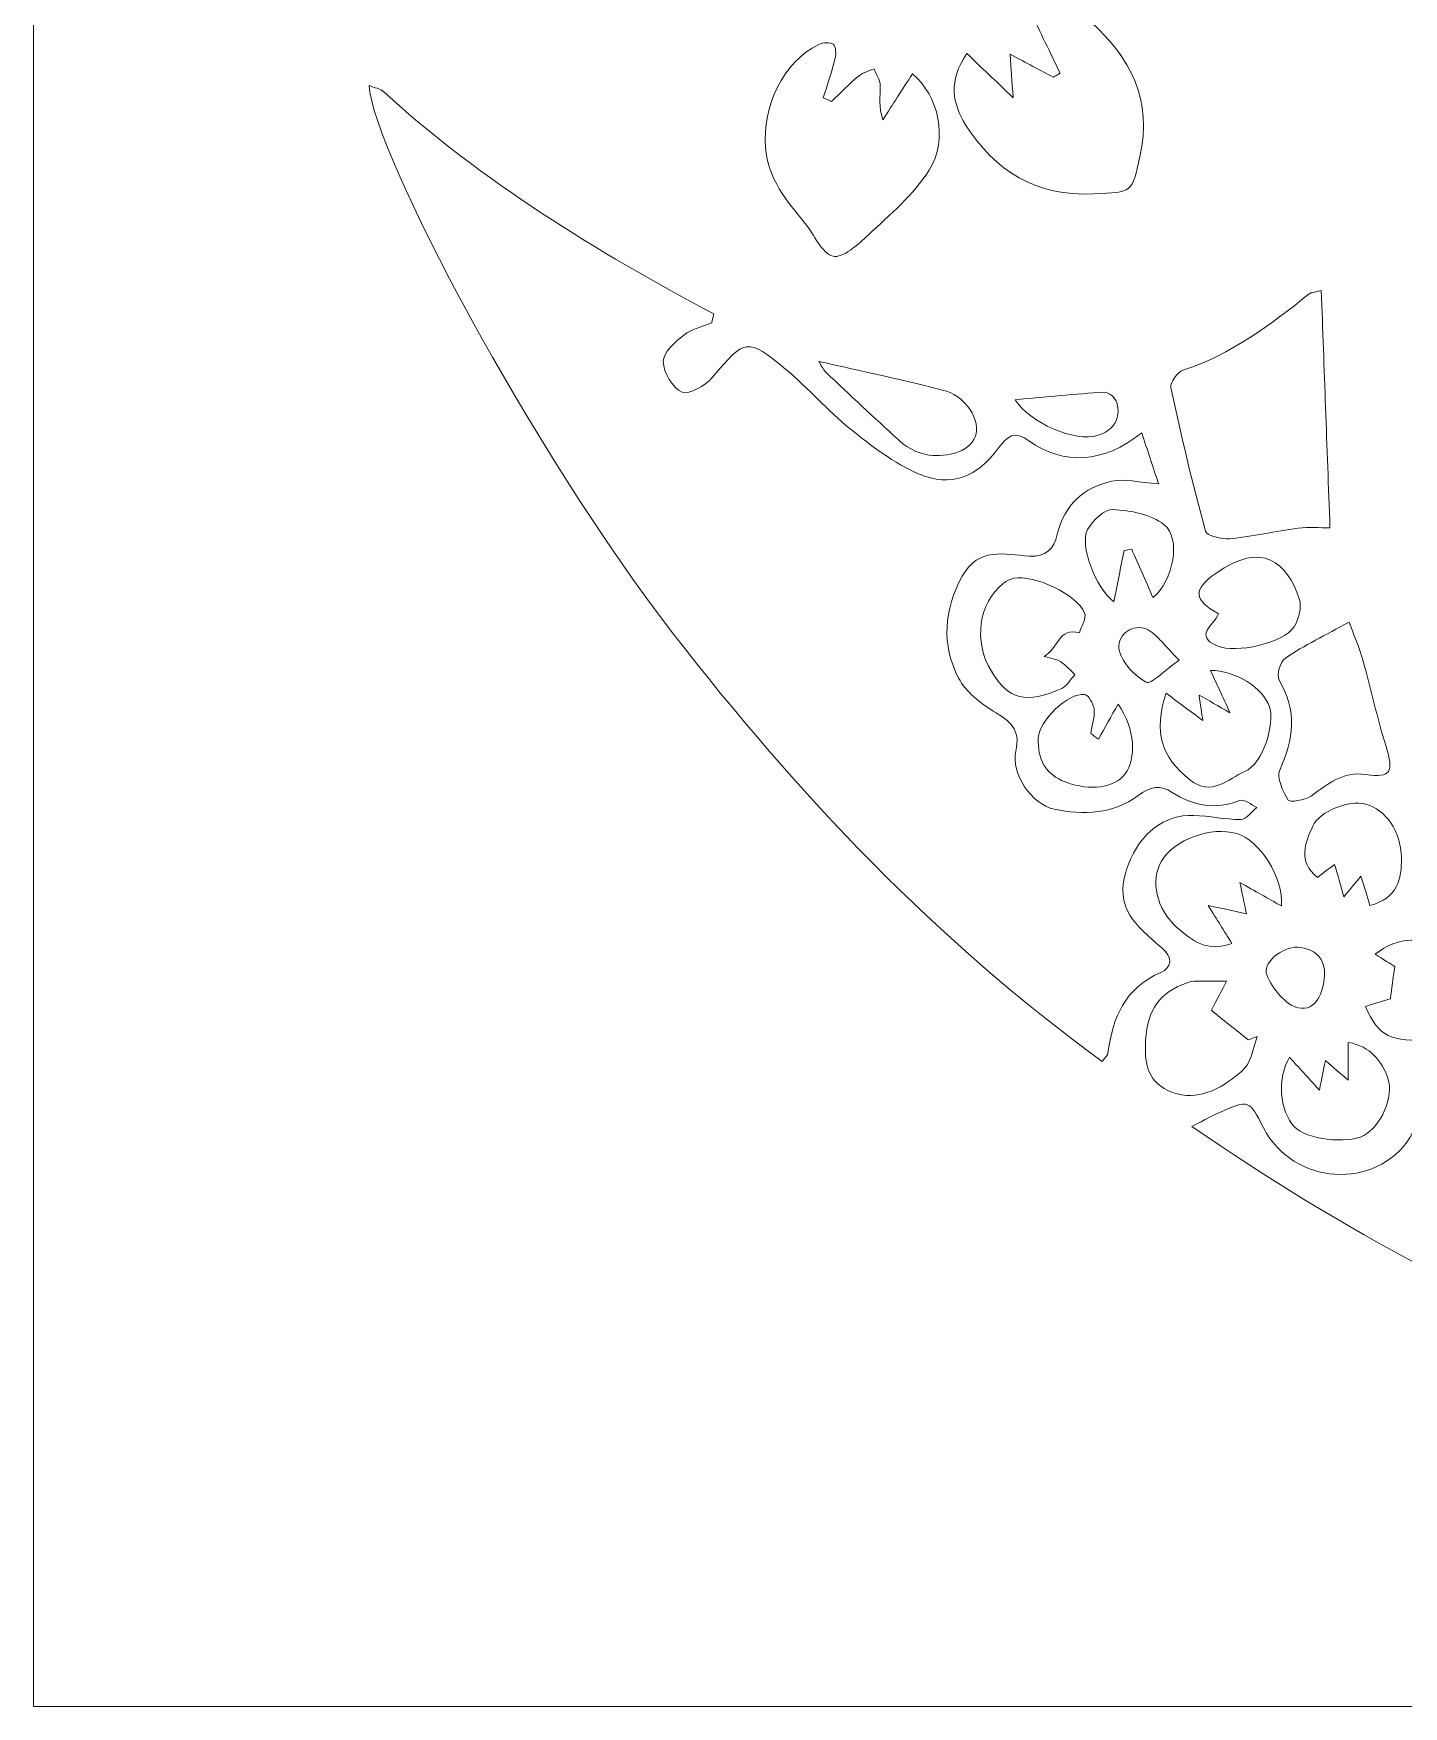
# Model space of a CAD drawing. Header units: inches. Extents: x 0.32 to 8.1, y -8.39 to -0.61.
# Drawn here: x 0.316 to 2.518, y -8.394 to -5.704 of the extents above; entities that cross this region are included whole.
import ezdxf

# ---------------------------------------------------------------- set-up
doc = ezdxf.new("R2010")
doc.units = ezdxf.units.IN
doc.header["$MEASUREMENT"] = 0
doc.layers.add('Layer 1', color=7, linetype='Continuous')

# ---------------------------------------------------------------- blocks, each defined once
blk = doc.blocks.new('block 2')
at = {"layer": 'Layer 1', "lineweight": 0}
for points, knots in [([(0.316, -8.3941), (0.316, -5.7992), (0.316, -3.2043), (0.316, -0.6095), (2.9109, -0.6095), (5.5058, -0.6095), (8.1006, -0.6095), (8.1006, -3.2034), (8.1006, -5.7974), (8.1006, -8.3939), (8.0751, -8.3939), (8.055, -8.3939), (8.0349, -8.3939), (5.4619, -8.394), (2.889, -8.394), (0.316, -8.3941)], [0, 0, 0, 0, 1, 1, 1, 2, 2, 2, 3, 3, 3, 4, 4, 4, 5, 5, 5, 5]), ([(1.8164, -5.7368), (1.786, -5.7808), (1.7935, -5.8177), (1.8143, -5.851), (1.8613, -5.9262), (1.9283, -5.9663), (2.0198, -5.9623), (2.0838, -5.9596), (2.0814, -5.9606), (2.0945, -5.902), (2.1145, -5.812), (2.0798, -5.7434), (2.0156, -5.6859), (1.9894, -5.6624), (1.9566, -5.6564), (1.9167, -5.6655), (1.9347, -5.7029), (1.9505, -5.7356), (1.9663, -5.7684), (1.9626, -5.7705), (1.9589, -5.7726), (1.9552, -5.7748), (1.9339, -5.7633), (1.9126, -5.7519), (1.8859, -5.7377), (1.8876, -5.7624), (1.8888, -5.7797), (1.8907, -5.8076), (1.8615, -5.7797), (1.8405, -5.7597), (1.8164, -5.7368)], [0, 0, 0, 0, 1, 1, 1, 2, 2, 2, 3, 3, 3, 4, 4, 4, 5, 5, 5, 6, 6, 6, 7, 7, 7, 8, 8, 8, 9, 9, 9, 10, 10, 10, 10]), ([(1.8164, -5.7368), (1.8405, -5.7597), (1.8615, -5.7797), (1.8907, -5.8076), (1.8888, -5.7797), (1.8876, -5.7624), (1.8859, -5.7377), (1.9126, -5.7519), (1.9339, -5.7633), (1.9552, -5.7748), (1.9589, -5.7726), (1.9626, -5.7705), (1.9663, -5.7684), (1.9505, -5.7356), (1.9347, -5.7029), (1.9167, -5.6655), (1.9566, -5.6564), (1.9894, -5.6624), (2.0156, -5.6859), (2.0798, -5.7434), (2.1145, -5.812), (2.0945, -5.902), (2.0814, -5.9606), (2.0838, -5.9596), (2.0198, -5.9623), (1.9283, -5.9663), (1.8613, -5.9262), (1.8143, -5.851), (1.7935, -5.8177), (1.786, -5.7808), (1.8164, -5.7368)], [0, 0, 0, 0, 1, 1, 1, 2, 2, 2, 3, 3, 3, 4, 4, 4, 5, 5, 5, 6, 6, 6, 7, 7, 7, 8, 8, 8, 9, 9, 9, 10, 10, 10, 10]), ([(1.5989, -5.8136), (1.5944, -5.8117), (1.59, -5.8098), (1.5856, -5.8079), (1.5921, -5.7867), (1.5993, -5.7656), (1.6046, -5.7442), (1.6063, -5.737), (1.606, -5.725), (1.6017, -5.7217), (1.5967, -5.7179), (1.585, -5.7187), (1.5783, -5.722), (1.5202, -5.7504), (1.4879, -5.822), (1.4929, -5.8874), (1.4969, -5.9392), (1.5265, -5.9731), (1.5561, -6.0093), (1.5713, -6.0278), (1.5829, -6.0579), (1.6012, -6.0625), (1.6166, -6.0663), (1.6418, -6.0435), (1.6584, -6.0279), (1.6928, -5.9953), (1.7306, -5.9637), (1.7555, -5.9243), (1.7873, -5.8741), (1.7707, -5.8038), (1.7288, -5.7694), (1.7129, -5.794), (1.6971, -5.8185), (1.6814, -5.8431), (1.6743, -5.8221), (1.6774, -5.8051), (1.6771, -5.7882), (1.6769, -5.7791), (1.6706, -5.7701), (1.6671, -5.7611), (1.6586, -5.765), (1.6489, -5.7674), (1.6419, -5.7732), (1.6268, -5.7857), (1.6131, -5.8), (1.5989, -5.8136)], [0, 0, 0, 0, 1, 1, 1, 2, 2, 2, 3, 3, 3, 4, 4, 4, 5, 5, 5, 6, 6, 6, 7, 7, 7, 8, 8, 8, 9, 9, 9, 10, 10, 10, 11, 11, 11, 12, 12, 12, 13, 13, 13, 14, 14, 14, 15, 15, 15, 15]), ([(1.5989, -5.8136), (1.6131, -5.8), (1.6268, -5.7857), (1.6419, -5.7732), (1.6489, -5.7674), (1.6586, -5.765), (1.6671, -5.7611), (1.6706, -5.7701), (1.6769, -5.7791), (1.6771, -5.7882), (1.6774, -5.8051), (1.6743, -5.8221), (1.6814, -5.8431), (1.6971, -5.8185), (1.7129, -5.794), (1.7288, -5.7694), (1.7707, -5.8038), (1.7873, -5.8741), (1.7555, -5.9243), (1.7306, -5.9637), (1.6928, -5.9953), (1.6584, -6.0279), (1.6418, -6.0435), (1.6166, -6.0663), (1.6012, -6.0625), (1.5829, -6.0579), (1.5713, -6.0278), (1.5561, -6.0093), (1.5265, -5.9731), (1.4969, -5.9392), (1.4929, -5.8874), (1.4879, -5.822), (1.5202, -5.7504), (1.5783, -5.722), (1.585, -5.7187), (1.5967, -5.7179), (1.6017, -5.7217), (1.606, -5.725), (1.6063, -5.737), (1.6046, -5.7442), (1.5993, -5.7656), (1.5921, -5.7867), (1.5856, -5.8079), (1.59, -5.8098), (1.5944, -5.8117), (1.5989, -5.8136)], [0, 0, 0, 0, 1, 1, 1, 2, 2, 2, 3, 3, 3, 4, 4, 4, 5, 5, 5, 6, 6, 6, 7, 7, 7, 8, 8, 8, 9, 9, 9, 10, 10, 10, 11, 11, 11, 12, 12, 12, 13, 13, 13, 14, 14, 14, 15, 15, 15, 15]), ([(0.8554, -5.788), (0.8632, -5.8973), (1.1181, -6.3773), (1.3447, -6.6698), (1.5439, -6.9269), (1.7677, -7.1637), (2.034, -7.3571), (2.0391, -7.3499), (2.0427, -7.347), (2.0431, -7.3438), (2.0508, -7.287), (2.0696, -7.2389), (2.1279, -7.2141), (2.146, -7.2064), (2.1477, -7.1888), (2.1299, -7.1745), (2.122, -7.1681), (2.1146, -7.1611), (2.107, -7.1544), (2.0668, -7.119), (2.0581, -7.0867), (2.0761, -7.0399), (2.0956, -6.9895), (2.1335, -6.9602), (2.181, -6.9614), (2.2062, -6.9621), (2.2314, -6.9683), (2.2565, -6.9679), (2.2653, -6.9678), (2.274, -6.9555), (2.2827, -6.9487), (2.2733, -6.9445), (2.2614, -6.9344), (2.2548, -6.9372), (2.2157, -6.9533), (2.1808, -6.9462), (2.1466, -6.9244), (2.1275, -6.9122), (2.1112, -6.9146), (2.0916, -6.9295), (2.0517, -6.9599), (2.0035, -6.9609), (1.9568, -6.9514), (1.9205, -6.944), (1.8868, -6.8936), (1.8949, -6.8584), (1.9033, -6.8224), (1.8851, -6.8095), (1.8588, -6.7936), (1.8372, -6.7806), (1.8142, -6.7623), (1.8031, -6.7406), (1.7754, -6.6866), (1.7791, -6.6312), (1.8089, -6.5768), (1.835, -6.5292), (1.8773, -6.542), (1.9165, -6.5445), (1.9438, -6.5462), (1.9561, -6.5334), (1.9617, -6.5092), (1.9727, -6.4622), (2.0044, -6.4341), (2.0494, -6.4241), (2.0698, -6.4195), (2.0929, -6.4263), (2.1245, -6.4286), (2.115, -6.3996), (2.1068, -6.3747), (2.0974, -6.3462), (2.0368, -6.3957), (1.9714, -6.399), (1.9162, -6.359), (1.8928, -6.3421), (1.8814, -6.3517), (1.8673, -6.3707), (1.8321, -6.4181), (1.7913, -6.4348), (1.7387, -6.4123), (1.6989, -6.3954), (1.663, -6.3673), (1.6288, -6.3399), (1.5924, -6.3106), (1.5615, -6.2744), (1.5255, -6.2445), (1.4628, -6.1926), (1.4601, -6.1949), (1.4075, -6.2571), (1.3961, -6.2705), (1.3695, -6.2859), (1.3586, -6.281), (1.3434, -6.2742), (1.3286, -6.2493), (1.3283, -6.2319), (1.328, -6.2177), (1.3471, -6.2005), (1.3613, -6.1892), (1.3737, -6.1793), (1.3911, -6.1757), (1.4064, -6.1694), (1.4074, -6.1647), (1.4084, -6.16), (1.4094, -6.1553), (1.2203, -6.054), (1.0378, -5.9433), (0.8792, -5.7982), (0.8735, -5.793), (0.8643, -5.7917), (0.8554, -5.788)], [0, 0, 0, 0, 1, 1, 1, 2, 2, 2, 3, 3, 3, 4, 4, 4, 5, 5, 5, 6, 6, 6, 7, 7, 7, 8, 8, 8, 9, 9, 9, 10, 10, 10, 11, 11, 11, 12, 12, 12, 13, 13, 13, 14, 14, 14, 15, 15, 15, 16, 16, 16, 17, 17, 17, 18, 18, 18, 19, 19, 19, 20, 20, 20, 21, 21, 21, 22, 22, 22, 23, 23, 23, 24, 24, 24, 25, 25, 25, 26, 26, 26, 27, 27, 27, 28, 28, 28, 29, 29, 29, 30, 30, 30, 31, 31, 31, 32, 32, 32, 33, 33, 33, 34, 34, 34, 35, 35, 35, 36, 36, 36, 36]), ([(0.8554, -5.788), (0.8643, -5.7917), (0.8735, -5.793), (0.8792, -5.7982), (1.0378, -5.9433), (1.2203, -6.054), (1.4094, -6.1553), (1.4084, -6.16), (1.4074, -6.1647), (1.4064, -6.1694), (1.3911, -6.1757), (1.3737, -6.1793), (1.3613, -6.1892), (1.3471, -6.2005), (1.328, -6.2177), (1.3283, -6.2319), (1.3286, -6.2493), (1.3434, -6.2742), (1.3586, -6.281), (1.3695, -6.2859), (1.3961, -6.2705), (1.4075, -6.2571), (1.4601, -6.1949), (1.4628, -6.1926), (1.5255, -6.2445), (1.5615, -6.2744), (1.5924, -6.3106), (1.6288, -6.3399), (1.663, -6.3673), (1.6989, -6.3954), (1.7387, -6.4123), (1.7913, -6.4348), (1.8321, -6.4181), (1.8673, -6.3707), (1.8814, -6.3517), (1.8928, -6.3421), (1.9162, -6.359), (1.9714, -6.399), (2.0368, -6.3957), (2.0974, -6.3462), (2.1068, -6.3747), (2.115, -6.3996), (2.1245, -6.4286), (2.0929, -6.4263), (2.0698, -6.4195), (2.0494, -6.4241), (2.0044, -6.4341), (1.9727, -6.4622), (1.9617, -6.5092), (1.9561, -6.5334), (1.9438, -6.5462), (1.9165, -6.5445), (1.8773, -6.542), (1.835, -6.5292), (1.8089, -6.5768), (1.7791, -6.6312), (1.7754, -6.6866), (1.8031, -6.7406), (1.8142, -6.7623), (1.8372, -6.7806), (1.8588, -6.7936), (1.8851, -6.8095), (1.9033, -6.8224), (1.8949, -6.8584), (1.8868, -6.8936), (1.9205, -6.944), (1.9568, -6.9514), (2.0035, -6.9609), (2.0517, -6.9599), (2.0916, -6.9295), (2.1112, -6.9146), (2.1275, -6.9122), (2.1466, -6.9244), (2.1808, -6.9462), (2.2157, -6.9533), (2.2548, -6.9372), (2.2614, -6.9344), (2.2733, -6.9445), (2.2827, -6.9487), (2.274, -6.9555), (2.2653, -6.9678), (2.2565, -6.9679), (2.2314, -6.9683), (2.2062, -6.9621), (2.181, -6.9614), (2.1335, -6.9602), (2.0956, -6.9895), (2.0761, -7.0399), (2.0581, -7.0867), (2.0668, -7.119), (2.107, -7.1544), (2.1146, -7.1611), (2.122, -7.1681), (2.1299, -7.1745), (2.1477, -7.1888), (2.146, -7.2064), (2.1279, -7.2141), (2.0696, -7.2389), (2.0508, -7.287), (2.0431, -7.3438), (2.0427, -7.347), (2.0391, -7.3499), (2.034, -7.3571), (1.7677, -7.1637), (1.5439, -6.9269), (1.3447, -6.6698), (1.1181, -6.3773), (0.8632, -5.8973), (0.8554, -5.788)], [0, 0, 0, 0, 1, 1, 1, 2, 2, 2, 3, 3, 3, 4, 4, 4, 5, 5, 5, 6, 6, 6, 7, 7, 7, 8, 8, 8, 9, 9, 9, 10, 10, 10, 11, 11, 11, 12, 12, 12, 13, 13, 13, 14, 14, 14, 15, 15, 15, 16, 16, 16, 17, 17, 17, 18, 18, 18, 19, 19, 19, 20, 20, 20, 21, 21, 21, 22, 22, 22, 23, 23, 23, 24, 24, 24, 25, 25, 25, 26, 26, 26, 27, 27, 27, 28, 28, 28, 29, 29, 29, 30, 30, 30, 31, 31, 31, 32, 32, 32, 33, 33, 33, 34, 34, 34, 35, 35, 35, 36, 36, 36, 36]), ([(2.4, -6.4992), (2.3951, -6.3668), (2.3906, -6.2432), (2.386, -6.1174), (2.3738, -6.1207), (2.3694, -6.1207), (2.3667, -6.1229), (2.3044, -6.1728), (2.2409, -6.2204), (2.1635, -6.2458), (2.1546, -6.2487), (2.1426, -6.2658), (2.1443, -6.2737), (2.1608, -6.351), (2.179, -6.4281), (2.1999, -6.5044), (2.2019, -6.5118), (2.2259, -6.518), (2.2388, -6.5168), (2.2757, -6.5131), (2.3121, -6.5045), (2.3489, -6.4996), (2.3658, -6.4974), (2.3832, -6.4992), (2.4, -6.4992)], [0, 0, 0, 0, 1, 1, 1, 2, 2, 2, 3, 3, 3, 4, 4, 4, 5, 5, 5, 6, 6, 6, 7, 7, 7, 8, 8, 8, 8]), ([(2.4, -6.4992), (2.3832, -6.4992), (2.3658, -6.4974), (2.3489, -6.4996), (2.3121, -6.5045), (2.2757, -6.5131), (2.2388, -6.5168), (2.2259, -6.518), (2.2019, -6.5118), (2.1999, -6.5044), (2.179, -6.4281), (2.1608, -6.351), (2.1443, -6.2737), (2.1426, -6.2658), (2.1546, -6.2487), (2.1635, -6.2458), (2.2409, -6.2204), (2.3044, -6.1728), (2.3667, -6.1229), (2.3694, -6.1207), (2.3738, -6.1207), (2.386, -6.1174), (2.3906, -6.2432), (2.3951, -6.3668), (2.4, -6.4992)], [0, 0, 0, 0, 1, 1, 1, 2, 2, 2, 3, 3, 3, 4, 4, 4, 5, 5, 5, 6, 6, 6, 7, 7, 7, 8, 8, 8, 8]), ([(1.5785, -6.2316), (1.5821, -6.2373), (1.585, -6.2445), (1.5901, -6.2493), (1.6284, -6.2856), (1.667, -6.3216), (1.7058, -6.3573), (1.7298, -6.3794), (1.7579, -6.3873), (1.7902, -6.3807), (1.8265, -6.3732), (1.8422, -6.3472), (1.8249, -6.3144), (1.8171, -6.2994), (1.7996, -6.284), (1.7835, -6.2796), (1.717, -6.2616), (1.6493, -6.2478), (1.5785, -6.2316)], [0, 0, 0, 0, 1, 1, 1, 2, 2, 2, 3, 3, 3, 4, 4, 4, 5, 5, 5, 6, 6, 6, 6]), ([(1.5785, -6.2316), (1.6493, -6.2478), (1.717, -6.2616), (1.7835, -6.2796), (1.7996, -6.284), (1.8171, -6.2994), (1.8249, -6.3144), (1.8422, -6.3472), (1.8265, -6.3732), (1.7902, -6.3807), (1.7579, -6.3873), (1.7298, -6.3794), (1.7058, -6.3573), (1.667, -6.3216), (1.6284, -6.2856), (1.5901, -6.2493), (1.585, -6.2445), (1.5821, -6.2373), (1.5785, -6.2316)], [0, 0, 0, 0, 1, 1, 1, 2, 2, 2, 3, 3, 3, 4, 4, 4, 5, 5, 5, 6, 6, 6, 6]), ([(1.8941, -6.2931), (1.9162, -6.3299), (1.9905, -6.3624), (2.0273, -6.3503), (2.0524, -6.3421), (2.0644, -6.3238), (2.0574, -6.2977), (2.0555, -6.2906), (2.0441, -6.2807), (2.0375, -6.2811), (1.9904, -6.2837), (1.9434, -6.2887), (1.8941, -6.2931)], [0, 0, 0, 0, 1, 1, 1, 2, 2, 2, 3, 3, 3, 4, 4, 4, 4]), ([(1.8941, -6.2931), (1.9434, -6.2887), (1.9904, -6.2837), (2.0375, -6.2811), (2.0441, -6.2807), (2.0555, -6.2906), (2.0574, -6.2977), (2.0644, -6.3238), (2.0524, -6.3421), (2.0273, -6.3503), (1.9905, -6.3624), (1.9162, -6.3299), (1.8941, -6.2931)], [0, 0, 0, 0, 1, 1, 1, 2, 2, 2, 3, 3, 3, 4, 4, 4, 4]), ([(2.1155, -6.6112), (2.1485, -6.5839), (2.1611, -6.5159), (2.1336, -6.4941), (2.1125, -6.4773), (2.0795, -6.4712), (2.0512, -6.4697), (2.0378, -6.469), (2.0182, -6.4874), (2.0104, -6.5019), (1.997, -6.5268), (2.0233, -6.5953), (2.0524, -6.6183), (2.0582, -6.5895), (2.0637, -6.5624), (2.0692, -6.5354), (2.0732, -6.5347), (2.0773, -6.5341), (2.0813, -6.5334), (2.0923, -6.5584), (2.1033, -6.5834), (2.1155, -6.6112)], [0, 0, 0, 0, 1, 1, 1, 2, 2, 2, 3, 3, 3, 4, 4, 4, 5, 5, 5, 6, 6, 6, 7, 7, 7, 7]), ([(2.1155, -6.6112), (2.1033, -6.5834), (2.0923, -6.5584), (2.0813, -6.5334), (2.0773, -6.5341), (2.0732, -6.5347), (2.0692, -6.5354), (2.0637, -6.5624), (2.0582, -6.5895), (2.0524, -6.6183), (2.0233, -6.5953), (1.997, -6.5268), (2.0104, -6.5019), (2.0182, -6.4874), (2.0378, -6.469), (2.0512, -6.4697), (2.0795, -6.4712), (2.1125, -6.4773), (2.1336, -6.4941), (2.1611, -6.5159), (2.1485, -6.5839), (2.1155, -6.6112)], [0, 0, 0, 0, 1, 1, 1, 2, 2, 2, 3, 3, 3, 4, 4, 4, 5, 5, 5, 6, 6, 6, 7, 7, 7, 7]), ([(2.221, -6.6373), (2.2141, -6.656), (2.18, -6.6722), (2.2189, -6.6889), (2.2484, -6.7016), (2.325, -6.6848), (2.3422, -6.6583), (2.3501, -6.6461), (2.3551, -6.626), (2.3507, -6.6131), (2.3309, -6.555), (2.2916, -6.5192), (2.2163, -6.5723), (2.1799, -6.5979), (2.1801, -6.6152), (2.221, -6.6373)], [0, 0, 0, 0, 1, 1, 1, 2, 2, 2, 3, 3, 3, 4, 4, 4, 5, 5, 5, 5]), ([(2.221, -6.6373), (2.1801, -6.6152), (2.1799, -6.5979), (2.2163, -6.5723), (2.2916, -6.5192), (2.3309, -6.555), (2.3507, -6.6131), (2.3551, -6.626), (2.3501, -6.6461), (2.3422, -6.6583), (2.325, -6.6848), (2.2484, -6.7016), (2.2189, -6.6889), (2.18, -6.6722), (2.2141, -6.656), (2.221, -6.6373)], [0, 0, 0, 0, 1, 1, 1, 2, 2, 2, 3, 3, 3, 4, 4, 4, 5, 5, 5, 5]), ([(1.9405, -6.706), (1.9635, -6.6924), (1.9639, -6.6583), (1.9972, -6.6681), (2.0003, -6.6573), (2.0089, -6.6442), (2.0055, -6.6361), (1.9931, -6.6059), (1.9244, -6.5737), (1.8918, -6.5802), (1.8859, -6.5813), (1.88, -6.5846), (1.8753, -6.5883), (1.835, -6.6198), (1.8266, -6.6818), (1.8557, -6.7297), (1.8834, -6.7754), (1.9116, -6.7828), (1.9689, -6.7572), (1.9776, -6.7533), (1.9831, -6.7425), (1.9901, -6.7349), (1.9825, -6.7279), (1.9755, -6.7199), (1.967, -6.7142), (1.9614, -6.7104), (1.9536, -6.7098), (1.9405, -6.706)], [0, 0, 0, 0, 1, 1, 1, 2, 2, 2, 3, 3, 3, 4, 4, 4, 5, 5, 5, 6, 6, 6, 7, 7, 7, 8, 8, 8, 9, 9, 9, 9]), ([(1.9405, -6.706), (1.9536, -6.7098), (1.9614, -6.7104), (1.967, -6.7142), (1.9755, -6.7199), (1.9825, -6.7279), (1.9901, -6.7349), (1.9831, -6.7425), (1.9776, -6.7533), (1.9689, -6.7572), (1.9116, -6.7828), (1.8834, -6.7754), (1.8557, -6.7297), (1.8266, -6.6818), (1.835, -6.6198), (1.8753, -6.5883), (1.88, -6.5846), (1.8859, -6.5813), (1.8918, -6.5802), (1.9244, -6.5737), (1.9931, -6.6059), (2.0055, -6.6361), (2.0089, -6.6442), (2.0003, -6.6573), (1.9972, -6.6681), (1.9639, -6.6583), (1.9635, -6.6924), (1.9405, -6.706)], [0, 0, 0, 0, 1, 1, 1, 2, 2, 2, 3, 3, 3, 4, 4, 4, 5, 5, 5, 6, 6, 6, 7, 7, 7, 8, 8, 8, 9, 9, 9, 9]), ([(2.1577, -6.712), (2.1335, -6.689), (2.1197, -6.6656), (2.1008, -6.6604), (2.0809, -6.655), (2.0547, -6.6726), (2.0617, -6.6978), (2.0672, -6.7174), (2.0863, -6.7372), (2.1046, -6.7474), (2.1117, -6.7513), (2.1334, -6.7289), (2.1577, -6.712)], [0, 0, 0, 0, 1, 1, 1, 2, 2, 2, 3, 3, 3, 4, 4, 4, 4]), ([(2.1577, -6.712), (2.1334, -6.7289), (2.1117, -6.7513), (2.1046, -6.7474), (2.0863, -6.7372), (2.0672, -6.7174), (2.0617, -6.6978), (2.0547, -6.6726), (2.0809, -6.655), (2.1008, -6.6604), (2.1197, -6.6656), (2.1335, -6.689), (2.1577, -6.712)], [0, 0, 0, 0, 1, 1, 1, 2, 2, 2, 3, 3, 3, 4, 4, 4, 4]), ([(2.4307, -6.6506), (2.3922, -6.6718), (2.3589, -6.6881), (2.3283, -6.7085), (2.3202, -6.714), (2.3137, -6.7364), (2.3182, -6.744), (2.3474, -6.7928), (2.342, -6.839), (2.3193, -6.8885), (2.3138, -6.9005), (2.3242, -6.9227), (2.3329, -6.9367), (2.3355, -6.9409), (2.3599, -6.9372), (2.3696, -6.9304), (2.3965, -6.9114), (2.4201, -6.8901), (2.4578, -6.8956), (2.4984, -6.9015), (2.5027, -6.8914), (2.4901, -6.8508), (2.4759, -6.8055), (2.4663, -6.7588), (2.4533, -6.7132), (2.4469, -6.6906), (2.4374, -6.6689), (2.4307, -6.6506)], [0, 0, 0, 0, 1, 1, 1, 2, 2, 2, 3, 3, 3, 4, 4, 4, 5, 5, 5, 6, 6, 6, 7, 7, 7, 8, 8, 8, 9, 9, 9, 9]), ([(2.4307, -6.6506), (2.4374, -6.6689), (2.4469, -6.6906), (2.4533, -6.7132), (2.4663, -6.7588), (2.4759, -6.8055), (2.4901, -6.8508), (2.5027, -6.8914), (2.4984, -6.9015), (2.4578, -6.8956), (2.4201, -6.8901), (2.3965, -6.9114), (2.3696, -6.9304), (2.3599, -6.9372), (2.3355, -6.9409), (2.3329, -6.9367), (2.3242, -6.9227), (2.3138, -6.9005), (2.3193, -6.8885), (2.342, -6.839), (2.3474, -6.7928), (2.3182, -6.744), (2.3137, -6.7364), (2.3202, -6.714), (2.3283, -6.7085), (2.3589, -6.6881), (2.3922, -6.6718), (2.4307, -6.6506)], [0, 0, 0, 0, 1, 1, 1, 2, 2, 2, 3, 3, 3, 4, 4, 4, 5, 5, 5, 6, 6, 6, 7, 7, 7, 8, 8, 8, 9, 9, 9, 9]), ([(2.1365, -6.7649), (2.1158, -6.8282), (2.1295, -6.8675), (2.1742, -6.9037), (2.2101, -6.9327), (2.2366, -6.902), (2.2631, -6.8909), (2.2924, -6.8787), (2.3118, -6.8144), (2.3029, -6.7871), (2.293, -6.757), (2.2481, -6.728), (2.2078, -6.7283), (2.2176, -6.7493), (2.2267, -6.769), (2.2393, -6.7963), (2.2188, -6.7846), (2.2062, -6.7774), (2.1896, -6.768), (2.1921, -6.785), (2.1937, -6.7964), (2.1956, -6.8089), (2.1751, -6.7936), (2.1565, -6.7798), (2.1365, -6.7649)], [0, 0, 0, 0, 1, 1, 1, 2, 2, 2, 3, 3, 3, 4, 4, 4, 5, 5, 5, 6, 6, 6, 7, 7, 7, 8, 8, 8, 8]), ([(2.1365, -6.7649), (2.1565, -6.7798), (2.1751, -6.7936), (2.1956, -6.8089), (2.1937, -6.7964), (2.1921, -6.785), (2.1896, -6.768), (2.2062, -6.7774), (2.2188, -6.7846), (2.2393, -6.7963), (2.2267, -6.769), (2.2176, -6.7493), (2.2078, -6.7283), (2.2481, -6.728), (2.293, -6.757), (2.3029, -6.7871), (2.3118, -6.8144), (2.2924, -6.8787), (2.2631, -6.8909), (2.2366, -6.902), (2.2101, -6.9327), (2.1742, -6.9037), (2.1295, -6.8675), (2.1158, -6.8282), (2.1365, -6.7649)], [0, 0, 0, 0, 1, 1, 1, 2, 2, 2, 3, 3, 3, 4, 4, 4, 5, 5, 5, 6, 6, 6, 7, 7, 7, 8, 8, 8, 8]), ([(2.0277, -6.8389), (2.0236, -6.8359), (2.0196, -6.8329), (2.0155, -6.8298), (2.0176, -6.8167), (2.022, -6.8034), (2.0208, -6.7907), (2.02, -6.782), (2.0119, -6.7678), (2.0058, -6.7671), (1.9788, -6.764), (1.9325, -6.8088), (1.9312, -6.837), (1.9297, -6.8706), (1.9419, -6.8956), (1.9757, -6.9081), (2.0145, -6.9224), (2.0529, -6.9177), (2.0706, -6.8947), (2.089, -6.8708), (2.0872, -6.8227), (2.0595, -6.7825), (2.0481, -6.8027), (2.0379, -6.8208), (2.0277, -6.8389)], [0, 0, 0, 0, 1, 1, 1, 2, 2, 2, 3, 3, 3, 4, 4, 4, 5, 5, 5, 6, 6, 6, 7, 7, 7, 8, 8, 8, 8]), ([(2.0277, -6.8389), (2.0379, -6.8208), (2.0481, -6.8027), (2.0595, -6.7825), (2.0872, -6.8227), (2.089, -6.8708), (2.0706, -6.8947), (2.0529, -6.9177), (2.0145, -6.9224), (1.9757, -6.9081), (1.9419, -6.8956), (1.9297, -6.8706), (1.9312, -6.837), (1.9325, -6.8088), (1.9788, -6.764), (2.0058, -6.7671), (2.0119, -6.7678), (2.02, -6.782), (2.0208, -6.7907), (2.022, -6.8034), (2.0176, -6.8167), (2.0155, -6.8298), (2.0196, -6.8329), (2.0236, -6.8359), (2.0277, -6.8389)], [0, 0, 0, 0, 1, 1, 1, 2, 2, 2, 3, 3, 3, 4, 4, 4, 5, 5, 5, 6, 6, 6, 7, 7, 7, 8, 8, 8, 8]), ([(2.4223, -7.0924), (2.4333, -7.079), (2.4404, -7.0703), (2.4497, -7.059), (2.4554, -7.0775), (2.4597, -7.0912), (2.4643, -7.1062), (2.5087, -7.0951), (2.5154, -7.0633), (2.5148, -7.0293), (2.5141, -6.9868), (2.4893, -6.9519), (2.4576, -6.9434), (2.4306, -6.9361), (2.3831, -6.9544), (2.3723, -6.9787), (2.3602, -7.0061), (2.3475, -7.0351), (2.3798, -7.061), (2.3894, -7.0538), (2.3977, -7.0476), (2.4075, -7.0401), (2.4125, -7.0578), (2.4167, -7.0723), (2.4223, -7.0924)], [0, 0, 0, 0, 1, 1, 1, 2, 2, 2, 3, 3, 3, 4, 4, 4, 5, 5, 5, 6, 6, 6, 7, 7, 7, 8, 8, 8, 8]), ([(2.4223, -7.0924), (2.4167, -7.0723), (2.4125, -7.0578), (2.4075, -7.0401), (2.3977, -7.0476), (2.3894, -7.0538), (2.3798, -7.061), (2.3475, -7.0351), (2.3602, -7.0061), (2.3723, -6.9787), (2.3831, -6.9544), (2.4306, -6.9361), (2.4576, -6.9434), (2.4893, -6.9519), (2.5141, -6.9868), (2.5148, -7.0293), (2.5154, -7.0633), (2.5087, -7.0951), (2.4643, -7.1062), (2.4597, -7.0912), (2.4554, -7.0775), (2.4497, -7.059), (2.4404, -7.0703), (2.4333, -7.079), (2.4223, -7.0924)], [0, 0, 0, 0, 1, 1, 1, 2, 2, 2, 3, 3, 3, 4, 4, 4, 5, 5, 5, 6, 6, 6, 7, 7, 7, 8, 8, 8, 8]), ([(2.2658, -7.1197), (2.2617, -7.1002), (2.2588, -7.0866), (2.2552, -7.0692), (2.28, -7.0833), (2.2998, -7.0944), (2.3219, -7.1069), (2.3253, -7.0603), (2.2867, -7.0016), (2.2504, -6.9907), (2.2092, -6.9784), (2.149, -7.0004), (2.1292, -7.035), (2.1111, -7.0665), (2.1205, -7.1113), (2.154, -7.1415), (2.1777, -7.1628), (2.2036, -7.182), (2.2423, -7.1673), (2.2291, -7.1461), (2.2192, -7.1305), (2.204, -7.1061), (2.2306, -7.112), (2.246, -7.1153), (2.2658, -7.1197)], [0, 0, 0, 0, 1, 1, 1, 2, 2, 2, 3, 3, 3, 4, 4, 4, 5, 5, 5, 6, 6, 6, 7, 7, 7, 8, 8, 8, 8]), ([(2.2658, -7.1197), (2.246, -7.1153), (2.2306, -7.112), (2.204, -7.1061), (2.2192, -7.1305), (2.2291, -7.1461), (2.2423, -7.1673), (2.2036, -7.182), (2.1777, -7.1628), (2.154, -7.1415), (2.1205, -7.1113), (2.1111, -7.0665), (2.1292, -7.035), (2.149, -7.0004), (2.2092, -6.9784), (2.2504, -6.9907), (2.2867, -7.0016), (2.3253, -7.0603), (2.3219, -7.1069), (2.2998, -7.0944), (2.28, -7.0833), (2.2552, -7.0692), (2.2588, -7.0866), (2.2617, -7.1002), (2.2658, -7.1197)], [0, 0, 0, 0, 1, 1, 1, 2, 2, 2, 3, 3, 3, 4, 4, 4, 5, 5, 5, 6, 6, 6, 7, 7, 7, 8, 8, 8, 8]), ([(2.3488, -7.1733), (2.322, -7.1728), (2.2901, -7.199), (2.2988, -7.219), (2.3079, -7.2403), (2.3289, -7.2666), (2.3489, -7.2708), (2.3787, -7.2769), (2.3893, -7.2451), (2.3912, -7.2195), (2.3934, -7.191), (2.3758, -7.1757), (2.3488, -7.1733)], [0, 0, 0, 0, 1, 1, 1, 2, 2, 2, 3, 3, 3, 4, 4, 4, 4]), ([(2.3488, -7.1733), (2.3758, -7.1757), (2.3934, -7.191), (2.3912, -7.2195), (2.3893, -7.2451), (2.3787, -7.2769), (2.3489, -7.2708), (2.3289, -7.2666), (2.3079, -7.2403), (2.2988, -7.219), (2.2901, -7.199), (2.322, -7.1728), (2.3488, -7.1733)], [0, 0, 0, 0, 1, 1, 1, 2, 2, 2, 3, 3, 3, 4, 4, 4, 4]), ([(2.4569, -7.2685), (2.4795, -7.3189), (2.4973, -7.325), (2.5631, -7.322), (2.6073, -7.32), (2.6211, -7.2932), (2.6289, -7.258), (2.6366, -7.2236), (2.6205, -7.1994), (2.5927, -7.1816), (2.5505, -7.1547), (2.5089, -7.1552), (2.4728, -7.1847), (2.4858, -7.1928), (2.4979, -7.2005), (2.5041, -7.2044), (2.5014, -7.2242), (2.4993, -7.2394), (2.4971, -7.2562), (2.4859, -7.2596), (2.4729, -7.2636), (2.4569, -7.2685)], [0, 0, 0, 0, 1, 1, 1, 2, 2, 2, 3, 3, 3, 4, 4, 4, 5, 5, 5, 6, 6, 6, 7, 7, 7, 7]), ([(2.4569, -7.2685), (2.4729, -7.2636), (2.4859, -7.2596), (2.4971, -7.2562), (2.4993, -7.2394), (2.5014, -7.2242), (2.5041, -7.2044), (2.4979, -7.2005), (2.4858, -7.1928), (2.4728, -7.1847), (2.5089, -7.1552), (2.5505, -7.1547), (2.5927, -7.1816), (2.6205, -7.1994), (2.6366, -7.2236), (2.6289, -7.258), (2.6211, -7.2932), (2.6073, -7.32), (2.5631, -7.322), (2.4973, -7.325), (2.4795, -7.3189), (2.4569, -7.2685)], [0, 0, 0, 0, 1, 1, 1, 2, 2, 2, 3, 3, 3, 4, 4, 4, 5, 5, 5, 6, 6, 6, 7, 7, 7, 7]), ([(2.2093, -7.2748), (2.2189, -7.2566), (2.2264, -7.2424), (2.2339, -7.2281), (2.2161, -7.228), (2.1983, -7.2278), (2.1805, -7.228), (2.1768, -7.228), (2.1731, -7.2297), (2.1695, -7.2309), (2.1271, -7.2454), (2.1064, -7.2736), (2.1037, -7.3225), (2.1019, -7.3552), (2.1049, -7.3878), (2.1395, -7.4036), (2.1804, -7.4223), (2.2159, -7.406), (2.2483, -7.3808), (2.2563, -7.3746), (2.2648, -7.3676), (2.2691, -7.3589), (2.2755, -7.3459), (2.2784, -7.3311), (2.2829, -7.3171), (2.2781, -7.3188), (2.2733, -7.3205), (2.2685, -7.3222), (2.2484, -7.3061), (2.2283, -7.29), (2.2093, -7.2748)], [0, 0, 0, 0, 1, 1, 1, 2, 2, 2, 3, 3, 3, 4, 4, 4, 5, 5, 5, 6, 6, 6, 7, 7, 7, 8, 8, 8, 9, 9, 9, 10, 10, 10, 10]), ([(2.2093, -7.2748), (2.2283, -7.29), (2.2484, -7.3061), (2.2685, -7.3222), (2.2733, -7.3205), (2.2781, -7.3188), (2.2829, -7.3171), (2.2784, -7.3311), (2.2755, -7.3459), (2.2691, -7.3589), (2.2648, -7.3676), (2.2563, -7.3746), (2.2483, -7.3808), (2.2159, -7.406), (2.1804, -7.4223), (2.1395, -7.4036), (2.1049, -7.3878), (2.1019, -7.3552), (2.1037, -7.3225), (2.1064, -7.2736), (2.1271, -7.2454), (2.1695, -7.2309), (2.1731, -7.2297), (2.1768, -7.228), (2.1805, -7.228), (2.1983, -7.2278), (2.2161, -7.228), (2.2339, -7.2281), (2.2264, -7.2424), (2.2189, -7.2566), (2.2093, -7.2748)], [0, 0, 0, 0, 1, 1, 1, 2, 2, 2, 3, 3, 3, 4, 4, 4, 5, 5, 5, 6, 6, 6, 7, 7, 7, 8, 8, 8, 9, 9, 9, 10, 10, 10, 10]), ([(2.5338, -7.3763), (2.5348, -7.3839), (2.5386, -7.397), (2.5379, -7.4098), (2.5368, -7.4332), (2.5404, -7.4612), (2.5291, -7.4789), (2.4738, -7.5655), (2.3401, -7.5557), (2.2932, -7.4638), (2.27, -7.4184), (2.2699, -7.4183), (2.2227, -7.4388), (2.2116, -7.4437), (2.2011, -7.4498), (2.1781, -7.4617), (2.4212, -7.6293), (2.6718, -7.7607), (2.9369, -7.8681), (3.2003, -7.9748), (3.6905, -8.0809), (3.7706, -8.0589), (3.3197, -7.9266), (2.9669, -7.6651), (2.7097, -7.289), (2.684, -7.3181), (2.6662, -7.3523), (2.6384, -7.366), (2.6103, -7.3799), (2.5723, -7.3735), (2.5338, -7.3763)], [0, 0, 0, 0, 1, 1, 1, 2, 2, 2, 3, 3, 3, 4, 4, 4, 5, 5, 5, 6, 6, 6, 7, 7, 7, 8, 8, 8, 9, 9, 9, 10, 10, 10, 10]), ([(2.5338, -7.3763), (2.5723, -7.3735), (2.6103, -7.3799), (2.6384, -7.366), (2.6662, -7.3523), (2.684, -7.3181), (2.7097, -7.289), (2.9669, -7.6651), (3.3197, -7.9266), (3.7706, -8.0589), (3.6905, -8.0809), (3.2003, -7.9748), (2.9369, -7.8681), (2.6718, -7.7607), (2.4212, -7.6293), (2.1781, -7.4617), (2.2011, -7.4498), (2.2116, -7.4437), (2.2227, -7.4388), (2.2699, -7.4183), (2.27, -7.4184), (2.2932, -7.4638), (2.3401, -7.5557), (2.4738, -7.5655), (2.5291, -7.4789), (2.5404, -7.4612), (2.5368, -7.4332), (2.5379, -7.4098), (2.5386, -7.397), (2.5348, -7.3839), (2.5338, -7.3763)], [0, 0, 0, 0, 1, 1, 1, 2, 2, 2, 3, 3, 3, 4, 4, 4, 5, 5, 5, 6, 6, 6, 7, 7, 7, 8, 8, 8, 9, 9, 9, 10, 10, 10, 10]), ([(2.3926, -7.3556), (2.3892, -7.3725), (2.3869, -7.3838), (2.3831, -7.4032), (2.3638, -7.3819), (2.3494, -7.3661), (2.335, -7.3503), (2.3147, -7.3834), (2.3187, -7.4359), (2.3432, -7.4623), (2.3615, -7.4821), (2.4277, -7.4903), (2.4543, -7.4761), (2.4816, -7.4615), (2.5036, -7.4139), (2.4931, -7.3841), (2.4832, -7.3562), (2.466, -7.3329), (2.4295, -7.3263), (2.4295, -7.3494), (2.4295, -7.3668), (2.4295, -7.3871), (2.416, -7.3756), (2.4061, -7.3671), (2.3926, -7.3556)], [0, 0, 0, 0, 1, 1, 1, 2, 2, 2, 3, 3, 3, 4, 4, 4, 5, 5, 5, 6, 6, 6, 7, 7, 7, 8, 8, 8, 8]), ([(2.3926, -7.3556), (2.4061, -7.3671), (2.416, -7.3756), (2.4295, -7.3871), (2.4295, -7.3668), (2.4295, -7.3494), (2.4295, -7.3263), (2.466, -7.3329), (2.4832, -7.3562), (2.4931, -7.3841), (2.5036, -7.4139), (2.4816, -7.4615), (2.4543, -7.4761), (2.4277, -7.4903), (2.3615, -7.4821), (2.3432, -7.4623), (2.3187, -7.4359), (2.3147, -7.3834), (2.335, -7.3503), (2.3494, -7.3661), (2.3638, -7.3819), (2.3831, -7.4032), (2.3869, -7.3838), (2.3892, -7.3725), (2.3926, -7.3556)], [0, 0, 0, 0, 1, 1, 1, 2, 2, 2, 3, 3, 3, 4, 4, 4, 5, 5, 5, 6, 6, 6, 7, 7, 7, 8, 8, 8, 8])]:
    blk.add_open_spline(points, degree=3, knots=knots, dxfattribs=at)

msp = doc.modelspace()

# ---------------------------------------------------------------- block references
at = {"layer": 'Layer 1'}
msp.add_blockref('block 2', (0, 0), dxfattribs=at)

doc.saveas('drawing.dxf')
